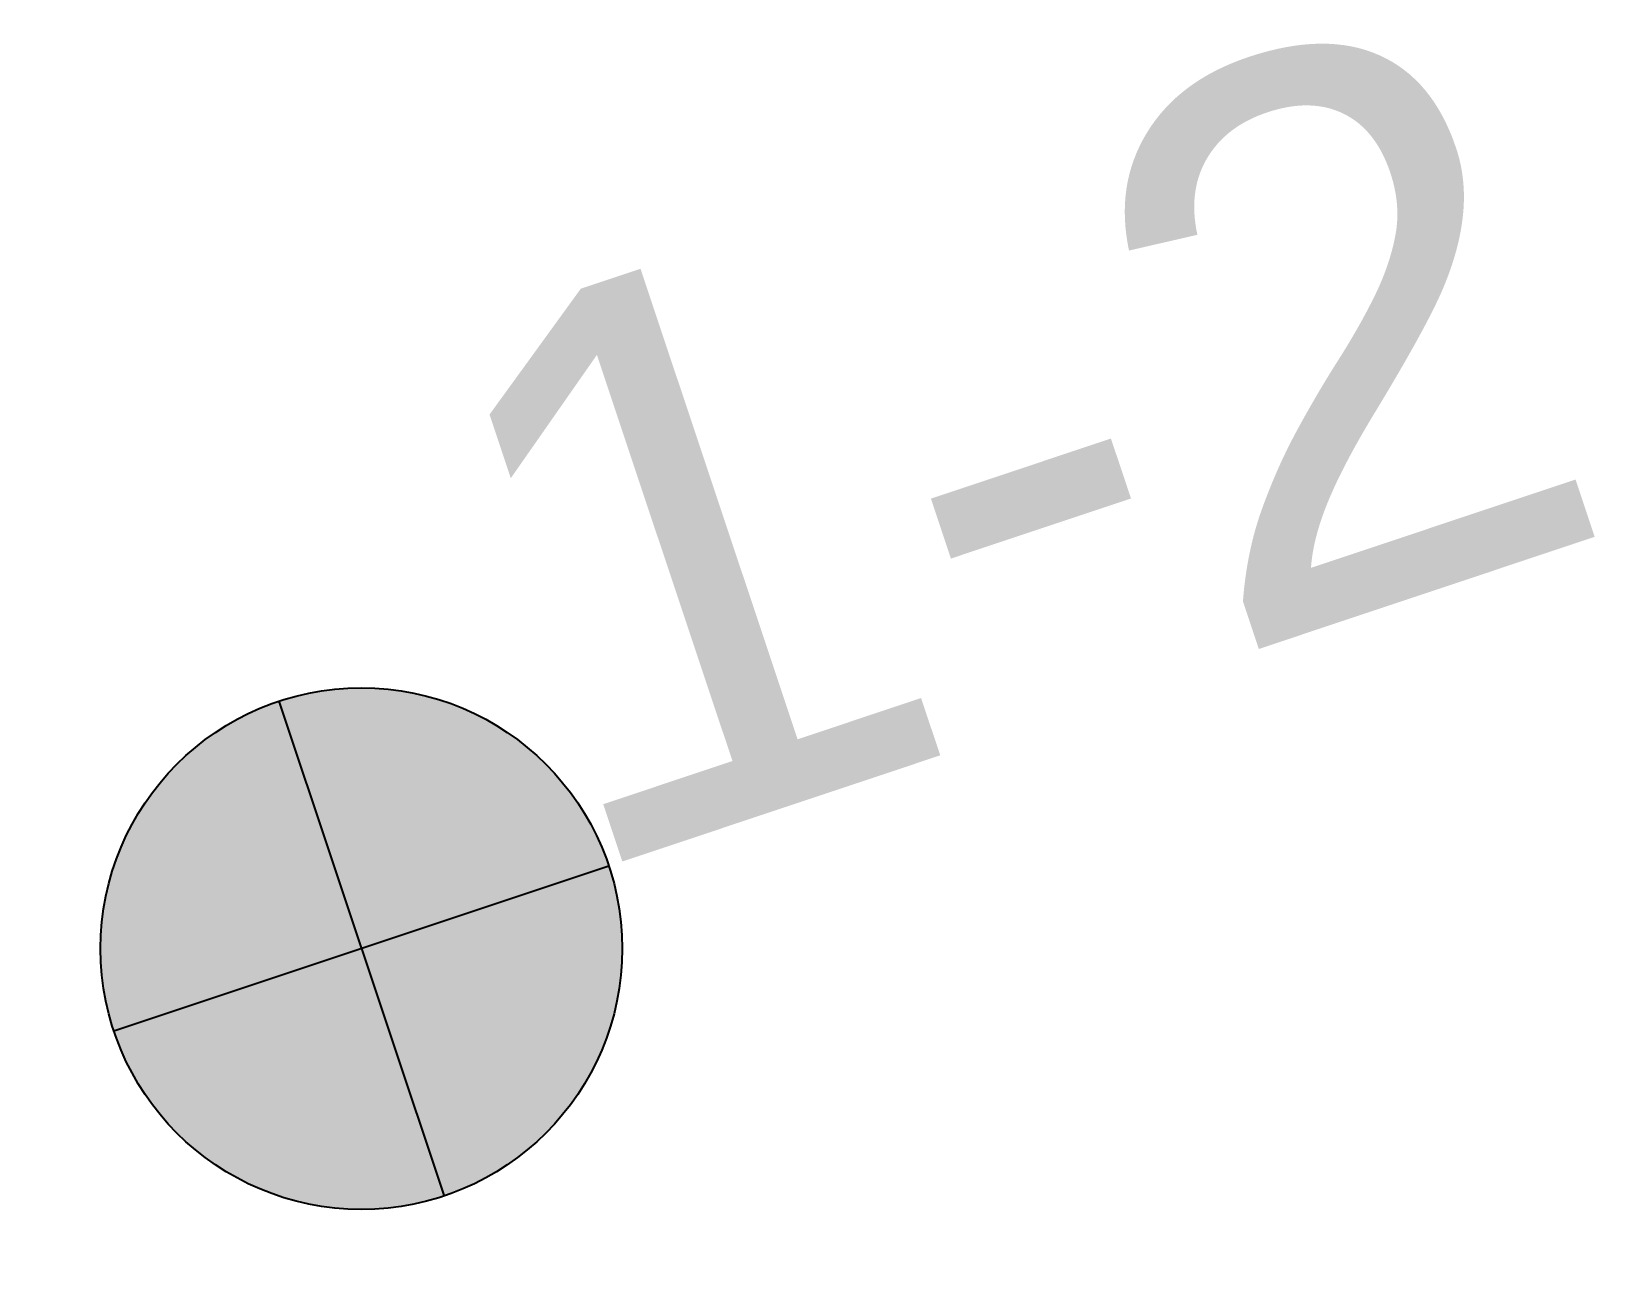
# Model space of a CAD drawing. Header units: inches. Extents: x 685605.88 to 685607.59, y 2763082.23 to 2763083.59.
import ezdxf

# ---------------------------------------------------------------- set-up
doc = ezdxf.new("R2010")
doc.units = ezdxf.units.IN
doc.header["$MEASUREMENT"] = 0
doc.layers.add('L-SYMB-TRIM', color=18, linetype='Continuous', true_color=0x000000)
doc.layers.add('L-VALV-SYMB', color=7, linetype='Continuous')
doc.layers.add('L-ZONE-ATTR-VALV', color=7, linetype='Continuous')
doc.styles.add('ValveZoneLabelText', font='arial.ttf', dxfattribs={"height": 0.6096})

# ---------------------------------------------------------------- blocks, each defined once
blk = doc.blocks.new('valvesym-1.dwg')
at = {"linetype": 'Continuous', "lineweight": 0}
for points in [[(-0.0056, 0), (-0.7467, 0), (-0.7496, 0.0056), (-0.7408, 0.1173), (-0.7133, 0.2318), (-0.6683, 0.3405), (-0.6068, 0.4408), (-0.5303, 0.5303), (-0.4408, 0.6068), (-0.3405, 0.6683), (-0.2318, 0.7133), (-0.1173, 0.7408), (-0.0056, 0.7496), (0.0002, 0.7467), (0.0002, 0.0056)], [(0.7467, 0), (0.0056, 0), (0.0002, -0.0056), (0.0002, -0.7467), (0.0056, -0.7496), (0.1173, -0.7408), (0.2318, -0.7133), (0.3405, -0.6683), (0.4408, -0.6068), (0.5303, -0.5303), (0.6068, -0.4408), (0.6683, -0.3405), (0.7133, -0.2318), (0.7408, -0.1173), (0.7496, -0.0056)]]:
    blk.add_hatch(color=0, dxfattribs=at).paths.add_polyline_path(points, flags=0)
at = {"layer": 'L-SYMB-TRIM', "linetype": 'Continuous', "lineweight": 0}
h = blk.add_hatch(color=256, dxfattribs=at)
edge = h.paths.add_edge_path()
edge.add_arc((0, 0), 0.75, 0, 360)
at = {"color": 0, "linetype": 'Continuous', "ltscale": 0.102234, "flags": 128}
for points in [[(0.0002, 0.75), (0.0002, -0.75)], [(0.75, 0), (-0.75, 0)]]:
    blk.add_lwpolyline(points, dxfattribs=at)
at = {"color": 0, "linetype": 'Continuous', "ltscale": 0.102234}
blk.add_circle((0, 0), 0.75, dxfattribs=at)
blk = doc.blocks.new('ControlValve-1')
at = {"layer": 'L-VALV-SYMB', "color": 0, "xscale": 0.381, "yscale": 0.381, "zscale": 0.381}
blk.add_blockref('valvesym-1.dwg', (0, 0), dxfattribs=at)
at = {"layer": 'L-ZONE-ATTR-VALV', "style": 'ValveZoneLabelText'}
blk.add_attdef('WaterSource/ZoneId', (0, 0), '', height=0.2, dxfattribs=at)

msp = doc.modelspace()

# ---------------------------------------------------------------- block references
at = {"layer": 'L-VALV-SYMB', "color": 7}
ref = msp.add_blockref('ControlValve-1', (685606.24, 2763082.5899), dxfattribs=dict(at, rotation=18.46446487524581))
ref.add_attrib('WaterSource/ZoneId', ' 1-2', (685606.24, 2763082.5899), dxfattribs={"layer": 'L-ZONE-ATTR-VALV', "height": 0.6096, "rotation": 18.4645, "style": 'ValveZoneLabelText'})

doc.saveas('drawing.dxf')
